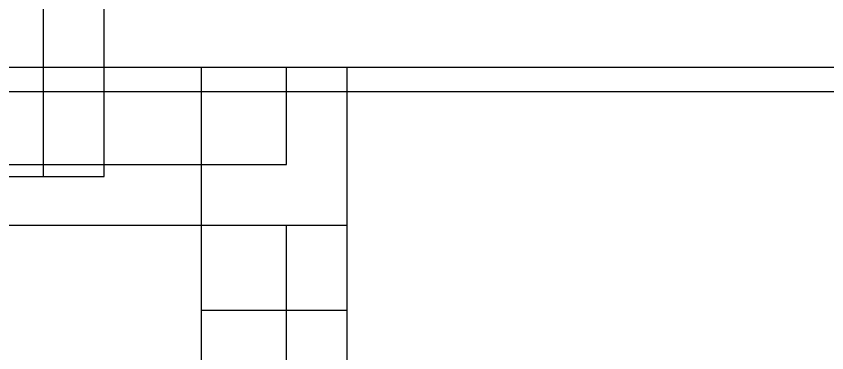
# Model space of a CAD drawing. Header units: millimetres. Extents: x -191664 to 191490, y -197311 to 10263.
# Drawn here: x 3763.7 to 4097.5, y -138667.6 to -138529 of the extents above; entities that cross this region are included whole.
import ezdxf

# ---------------------------------------------------------------- set-up
doc = ezdxf.new("R2010")
doc.units = ezdxf.units.MM
doc.layers.add('DET_secador_frontal', color=7, linetype='Continuous', lineweight=0)
doc.layers.add('R15_COTAS_TRANSPORTE_P', color=1, linetype='Continuous', lineweight=0)
doc.dimstyles.new('PLANTA_20', dxfattribs={"dimtxt": 50, "dimasz": 30, "dimexe": 30, "dimexo": 16, "dimgap": 20, "dimtad": 1, "dimtih": 1, "dimtoh": 1, "dimdec": 1, "dimzin": 0, "dimdsep": 46, "dimcen": 0.09, "dimadec": 0, "dimazin": 0, "dimtfac": 1, "dimtdec": 4, "dimtofl": 0, "dimtmove": 0, "dimatfit": 3, "dimfxl": 1, "dimtolj": 1, "dimtzin": 0, "dimarcsym": 0})

# ---------------------------------------------------------------- blocks, each defined once
blk = doc.blocks.new('*D133')
at = {"layer": 'Defpoints', "color": 0, "transparency": 16777216}
for p in [(439.69, -194147.98), (217.89, -194406.09), (-500, -194490), (-500, -194490), (500, -194490)]:
    blk.add_point(p, dxfattribs=at)
at = {"layer": 'R15_COTAS_TRANSPORTE_P', "color": 0, "lineweight": -2, "transparency": 16777216}
blk.add_arc((-500, -194490), 722.77, 2.37834, 17.62166, dxfattribs=at)
at = {"layer": 'R15_COTAS_TRANSPORTE_P', "color": 0, "transparency": 16777216}
for points in [[(184.12, -194272.81), (193.59, -194269.58), (179.18, -194242.8)], [(227.15, -194459.9), (217.15, -194460.11), (222.77, -194490)]]:
    blk.add_solid(points, dxfattribs=at)

msp = doc.modelspace()

# ---------------------------------------------------------------- linework, layer by layer
at = {"layer": 'DET_secador_frontal', "color": 253, "true_color": 0xa6b3ba}
for p, q in [((3775, -138595), (3775, -138415)), ((3800, -138595), (3800, -138415)), ((3800, -138595), (3800, -138455)), ((800, -138550), (4200, -138550)), ((800, -138560), (4200, -138560)), ((3150, -138560), (4200, -138560)), ((1200, -138595), (3800, -138595)), ((3775, -138595), (3800, -138595))]:
    msp.add_line(p, q, dxfattribs=at)
at = {"layer": 'DET_secador_frontal', "color": 9, "true_color": 0xb8c6c1}
for p, q in [((1125, -138550), (3875, -138550)), ((3750, -138550), (3875, -138550)), ((3875, -138590), (3875, -138550)), ((1125, -138590), (3875, -138590)), ((3750, -138590), (3875, -138590)), ((1125, -138615), (3875, -138615)), ((3875, -140375), (3875, -138615))]:
    msp.add_line(p, q, dxfattribs=at)
at = {"layer": 'DET_secador_frontal', "color": 251, "true_color": 0x536a64}
for p, q in [((3840, -138550), (3900, -138550)), ((3840, -138650), (3840, -138550)), ((3900, -138650), (3900, -138550)), ((3840, -138650), (3900, -138650)), ((3840, -140900), (3840, -138650)), ((3900, -140900), (3900, -138650))]:
    msp.add_line(p, q, dxfattribs=at)
at = {"layer": 'DET_secador_frontal', "color": 254, "true_color": 0xd8e0dc}
for p, q in [((3875, -138615), (3900, -138615)), ((3875, -140885), (3875, -138615)), ((3900, -140885), (3900, -138615))]:
    msp.add_line(p, q, dxfattribs=at)
at = {"layer": 'DET_secador_frontal', "color": 253, "true_color": 0x9fadb2}
for p, q in [((3875, -140200), (3875, -138615)), ((3900, -140200), (3900, -138615))]:
    msp.add_line(p, q, dxfattribs=at)

# ---------------------------------------------------------------- dimensions: what is measured, and where the dimension line sits
at = {"layer": 'R15_COTAS_TRANSPORTE_P'}
dim = msp.add_angular_dim_2l(base=(217.89, -194406.09), line1=((-500, -194490), (500, -194490)), line2=((-500, -194490), (439.69, -194147.98)), dimstyle='PLANTA_20', dxfattribs=at)
dim.commit()
dim.dimension.update_dxf_attribs({"geometry": '*D133', "text_midpoint": (191490.46, -33543.69)})

doc.saveas('drawing.dxf')
